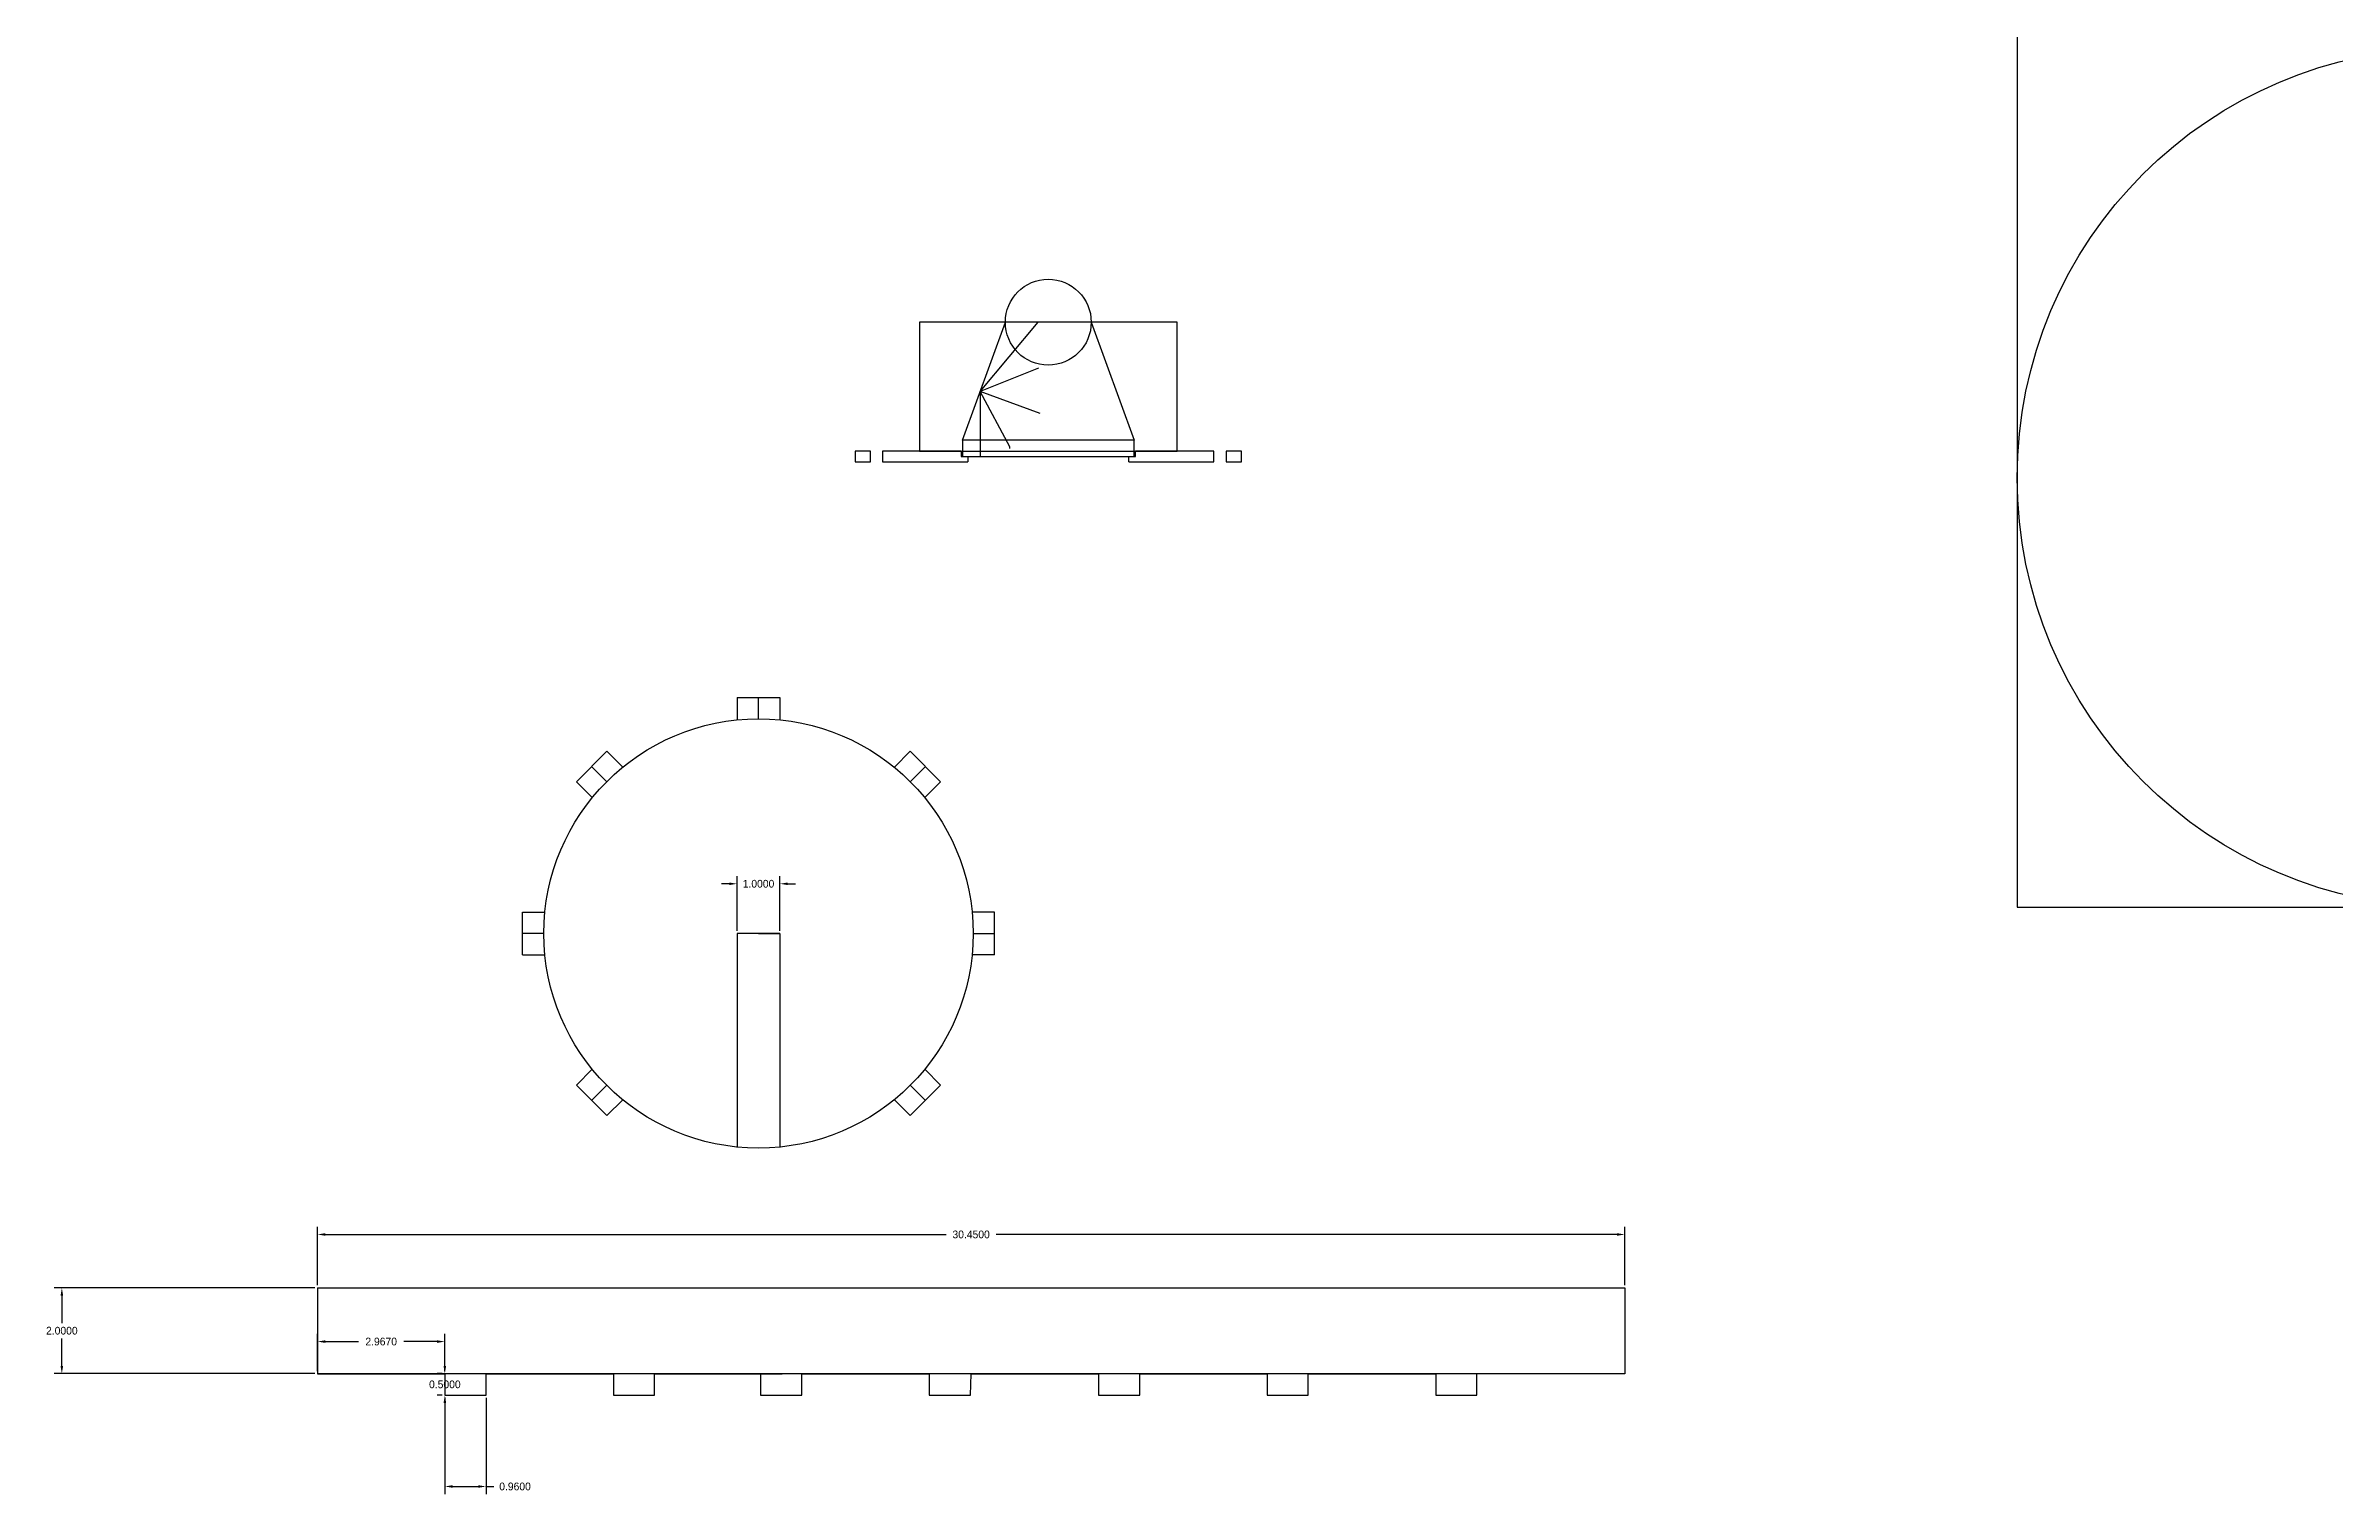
# Model space of a CAD drawing. Header units: inches. Extents: x -116 to 250, y -199 to 80.
# Drawn here: x 39.9 to 93.2, y -196.4 to -162.6 of the extents above; entities that cross this region are included whole.
import ezdxf

# ---------------------------------------------------------------- set-up
doc = ezdxf.new("R2010")
doc.units = ezdxf.units.IN
doc.header["$MEASUREMENT"] = 0
doc.dimstyles.get("Standard").update_dxf_attribs({"dimtxt": 0.18, "dimasz": 0.18, "dimexe": 0.18, "dimexo": 0.0625, "dimgap": 0.09, "dimtad": 0, "dimtih": 1, "dimtoh": 1, "dimdec": 4, "dimzin": 0, "dimdsep": 46, "dimtxsty": 'Standard', "dimcen": 0.09, "dimadec": 0, "dimazin": 0, "dimtfac": 1, "dimtdec": 4, "dimtofl": 0, "dimtmove": 0, "dimatfit": 3, "dimfxl": 1, "dimtolj": 1, "dimtzin": 0, "dimarcsym": 0})

# ---------------------------------------------------------------- blocks, each defined once
blk = doc.blocks.new('*D41')
at = {"color": 0, "lineweight": -2, "transparency": 16777216}
for p, q in [((55.818, -182.146), (55.638, -182.146)), ((55.998, -183.241), (55.998, -181.966)), ((56.998, -183.241), (56.998, -181.966)), ((57.178, -182.146), (57.358, -182.146))]:
    blk.add_line(p, q, dxfattribs=at)
at = {"color": 0, "transparency": 16777216}
for points in [[(55.818, -182.116), (55.818, -182.176), (55.998, -182.146)], [(57.178, -182.116), (57.178, -182.176), (56.998, -182.146)]]:
    blk.add_solid(points, dxfattribs=at)
at = {"layer": 'Defpoints', "color": 0, "transparency": 16777216}
for p in [(56.998, -182.146), (55.998, -183.303), (56.998, -183.303)]:
    blk.add_point(p, dxfattribs=at)
at = {"color": 0, "transparency": 16777216, "insert": (56.498, -182.146), "char_height": 0.18, "attachment_point": 5}
blk.add_mtext('\\A1;1.0000', dxfattribs=at)
blk = doc.blocks.new('*D53')
at = {"color": 0, "lineweight": -2, "transparency": 16777216}
for p, q in [((46.163, -191.556), (40.091, -191.556)), ((40.271, -191.736), (40.271, -192.376)), ((40.271, -193.376), (40.271, -192.736)), ((46.163, -193.556), (40.091, -193.556))]:
    blk.add_line(p, q, dxfattribs=at)
at = {"color": 0, "transparency": 16777216}
for points in [[(40.241, -191.736), (40.301, -191.736), (40.271, -191.556)], [(40.241, -193.376), (40.301, -193.376), (40.271, -193.556)]]:
    blk.add_solid(points, dxfattribs=at)
at = {"layer": 'Defpoints', "color": 0, "transparency": 16777216}
for p in [(46.225, -191.556), (40.271, -193.556), (46.225, -193.556)]:
    blk.add_point(p, dxfattribs=at)
at = {"color": 0, "transparency": 16777216, "insert": (40.271, -192.556), "char_height": 0.18, "attachment_point": 5}
blk.add_mtext('\\A1;2.0000', dxfattribs=at)
blk = doc.blocks.new('*D54')
at = {"color": 0, "lineweight": -2, "transparency": 16777216}
for p, q in [((46.225, -191.494), (46.225, -190.134)), ((76.675, -191.494), (76.675, -190.134)), ((46.405, -190.314), (60.865, -190.314)), ((76.495, -190.314), (62.035, -190.314))]:
    blk.add_line(p, q, dxfattribs=at)
at = {"color": 0, "transparency": 16777216}
for points in [[(46.405, -190.284), (46.405, -190.344), (46.225, -190.314)], [(76.495, -190.284), (76.495, -190.344), (76.675, -190.314)]]:
    blk.add_solid(points, dxfattribs=at)
at = {"layer": 'Defpoints', "color": 0, "transparency": 16777216}
for p in [(76.675, -190.314), (46.225, -191.556), (76.675, -191.556)]:
    blk.add_point(p, dxfattribs=at)
at = {"color": 0, "transparency": 16777216, "insert": (61.45, -190.314), "char_height": 0.18, "attachment_point": 5}
blk.add_mtext('\\A1;30.4500', dxfattribs=at)
blk = doc.blocks.new('*D55')
at = {"color": 0, "lineweight": -2, "transparency": 16777216}
for p, q in [((46.225, -193.494), (46.225, -192.629)), ((46.405, -192.809), (47.184, -192.809)), ((49.012, -192.809), (48.234, -192.809)), ((49.192, -193.494), (49.192, -192.629))]:
    blk.add_line(p, q, dxfattribs=at)
at = {"color": 0, "transparency": 16777216}
for points in [[(46.405, -192.779), (46.405, -192.839), (46.225, -192.809)], [(49.012, -192.779), (49.012, -192.839), (49.192, -192.809)]]:
    blk.add_solid(points, dxfattribs=at)
at = {"layer": 'Defpoints', "color": 0, "transparency": 16777216}
for p in [(49.192, -192.809), (46.225, -193.556), (49.192, -193.556)]:
    blk.add_point(p, dxfattribs=at)
at = {"color": 0, "transparency": 16777216, "insert": (47.709, -192.809), "char_height": 0.18, "attachment_point": 5}
blk.add_mtext('\\A1;2.9670', dxfattribs=at)
blk = doc.blocks.new('*D56')
at = {"color": 0, "lineweight": -2, "transparency": 16777216}
for p, q in [((49.192, -193.376), (49.192, -193.196)), ((49.13, -193.556), (49.012, -193.556)), ((49.13, -194.056), (49.012, -194.056)), ((49.192, -194.236), (49.192, -194.416))]:
    blk.add_line(p, q, dxfattribs=at)
at = {"color": 0, "transparency": 16777216}
for points in [[(49.162, -193.376), (49.222, -193.376), (49.192, -193.556)], [(49.162, -194.236), (49.222, -194.236), (49.192, -194.056)]]:
    blk.add_solid(points, dxfattribs=at)
at = {"layer": 'Defpoints', "color": 0, "transparency": 16777216}
for p in [(49.192, -193.556), (49.192, -194.056), (49.192, -194.056)]:
    blk.add_point(p, dxfattribs=at)
at = {"color": 0, "transparency": 16777216, "insert": (49.192, -193.806), "char_height": 0.18, "attachment_point": 5}
blk.add_mtext('\\A1;0.5000', dxfattribs=at)
blk = doc.blocks.new('*D57')
at = {"color": 0, "lineweight": -2, "transparency": 16777216}
for p, q in [((49.192, -194.119), (49.192, -196.364)), ((50.152, -194.119), (50.152, -196.364)), ((49.372, -196.184), (49.972, -196.184)), ((50.152, -196.184), (50.332, -196.184))]:
    blk.add_line(p, q, dxfattribs=at)
at = {"color": 0, "transparency": 16777216}
for points in [[(49.372, -196.154), (49.372, -196.214), (49.192, -196.184)], [(49.972, -196.154), (49.972, -196.214), (50.152, -196.184)]]:
    blk.add_solid(points, dxfattribs=at)
at = {"layer": 'Defpoints', "color": 0, "transparency": 16777216}
for p in [(49.192, -194.056), (50.152, -194.056), (50.152, -196.184)]:
    blk.add_point(p, dxfattribs=at)
at = {"color": 0, "transparency": 16777216, "insert": (50.827, -196.184), "char_height": 0.18, "attachment_point": 5}
blk.add_mtext('\\A1;0.9600', dxfattribs=at)

msp = doc.modelspace()

# ---------------------------------------------------------------- linework, layer by layer
for p, q in [((85.8145, -134.68699), (85.8145, -182.68699)), ((61.24707, -171.81577), (62.24707, -169.06577)), ((61.65937, -170.68195), (63.01389, -169.06577)), ((64.24707, -169.06577), (65.24707, -171.81577)), ((63.0167, -170.13971), (61.65937, -170.68195)), ((62.35136, -171.96941), (61.65937, -170.68195)), ((63.05933, -171.19103), (61.65937, -170.68195)), ((61.65937, -170.68195), (61.65937, -172.19077)), ((62.35136, -172.00648), (62.35136, -171.96941)), ((58.74707, -172.31577), (59.10657, -172.31577)), ((59.38757, -172.31577), (61.37207, -172.31577)), ((65.12207, -172.31577), (67.10657, -172.31577)), ((67.38757, -172.31577), (67.74707, -172.31577)), ((55.998, -177.80305), (56.998, -177.80305)), ((55.998, -177.80305), (55.998, -178.32812)), ((56.498, -178.30305), (56.498, -177.80305)), ((56.998, -177.80305), (56.998, -178.32812)), ((52.25536, -179.76752), (52.96247, -179.06041)), ((52.96247, -179.06041), (53.33374, -179.43169)), ((60.03353, -179.06041), (59.66226, -179.43169)), ((60.03353, -179.06041), (60.74064, -179.76752)), ((52.96247, -179.76752), (52.60891, -179.41397)), ((60.03353, -179.76752), (60.38709, -179.41397)), ((52.25536, -179.76752), (52.62663, -180.13879)), ((60.74064, -179.76752), (60.36936, -180.13879)), ((50.998, -183.80305), (50.998, -182.80305)), ((50.998, -182.80305), (51.52306, -182.80305)), ((61.998, -182.80305), (61.47294, -182.80305)), ((61.998, -183.80305), (61.998, -182.80305)), ((85.8145, -182.68699), (133.8145, -182.68699)), ((51.498, -183.30305), (50.998, -183.30305)), ((56.998, -183.30305), (55.998, -183.30305)), ((55.998, -183.30305), (55.998, -188.27799)), ((56.498, -183.30305), (56.998, -183.30305)), ((56.998, -183.30305), (56.998, -188.27799)), ((61.498, -183.30305), (61.998, -183.30305)), ((50.998, -183.80305), (51.52306, -183.80305)), ((61.998, -183.80305), (61.47294, -183.80305)), ((52.25536, -186.83859), (52.62663, -186.46731)), ((60.74064, -186.83859), (60.36936, -186.46731)), ((52.25536, -186.83859), (52.96247, -187.54569)), ((52.96247, -186.83859), (52.60891, -187.19214)), ((60.03353, -186.83859), (60.38709, -187.19214)), ((60.03353, -187.54569), (60.74064, -186.83859)), ((52.96247, -187.54569), (53.33374, -187.17442)), ((60.03353, -187.54569), (59.66226, -187.17442)), ((46.22505, -191.55643), (46.22505, -193.55643)), ((46.22505, -191.55643), (76.67505, -191.55643)), ((76.67505, -191.55643), (76.67505, -193.55643)), ((76.67505, -193.55643), (46.22505, -193.55643)), ((46.22505, -193.55643), (49.19205, -193.55643)), ((46.22505, -193.55643), (49.19205, -193.55643)), ((49.19205, -193.55643), (49.19205, -194.05643)), ((50.15205, -194.05643), (50.15205, -193.55643)), ((50.15205, -193.55643), (53.11905, -193.55643)), ((53.11905, -193.55643), (53.11905, -194.05643)), ((54.07905, -194.05643), (54.07905, -193.55643)), ((54.07905, -193.55643), (57.04605, -193.55643)), ((57.04605, -193.55643), (56.54605, -193.55643)), ((56.54605, -193.55643), (56.54605, -194.05643)), ((57.50605, -194.05643), (57.50605, -193.55643)), ((57.50605, -193.55643), (60.47305, -193.55643)), ((60.47305, -193.55643), (60.47305, -194.05643)), ((61.43305, -194.05643), (61.45005, -193.55643)), ((61.45005, -193.55643), (64.41705, -193.55643)), ((64.41705, -193.55643), (64.41705, -194.05643)), ((65.37705, -194.05643), (65.37705, -193.55643)), ((65.37705, -193.55643), (68.34405, -193.55643)), ((68.34405, -193.55643), (68.34405, -194.05643)), ((69.30405, -194.05643), (69.30405, -193.55643)), ((69.30405, -193.55643), (72.27105, -193.55643)), ((72.27105, -193.55643), (72.27105, -194.05643)), ((73.23105, -194.05643), (73.23105, -193.55643)), ((49.19205, -194.05643), (50.15205, -194.05643)), ((53.11905, -194.05643), (54.07905, -194.05643)), ((56.54605, -194.05643), (57.50605, -194.05643)), ((60.47305, -194.05643), (61.43305, -194.05643)), ((64.41705, -194.05643), (65.37705, -194.05643)), ((68.34405, -194.05643), (69.30405, -194.05643)), ((72.27105, -194.05643), (73.23105, -194.05643))]:
    msp.add_line(p, q)
for points in [[(60.24707, -172.06577), (66.24707, -172.06577), (66.24707, -169.06577), (60.24707, -169.06577)], [(61.24707, -172.19077), (65.24707, -172.19077), (65.24707, -171.81577), (61.24707, -171.81577)]]:
    msp.add_lwpolyline(points, close=True)
for points in [[(59.10657, -172.06577), (58.74707, -172.06577), (58.74707, -172.31577), (59.10657, -172.31577)], [(59.10657, -172.31577), (59.10657, -172.06577)], [(61.21582, -172.06577), (59.38757, -172.06577)], [(59.38757, -172.06577), (59.38757, -172.31577)], [(61.21582, -172.06577), (61.21582, -172.19077), (61.37207, -172.19077)], [(65.12207, -172.19077), (65.27832, -172.19077), (65.27832, -172.06577)], [(67.10657, -172.06577), (65.27832, -172.06577)], [(67.10657, -172.31577), (67.10657, -172.06577)], [(67.38757, -172.31577), (67.74707, -172.31577), (67.74707, -172.06577), (67.38757, -172.06577)], [(67.38757, -172.06577), (67.38757, -172.31577)], [(59.38757, -172.31577), (61.37207, -172.31577)], [(61.37207, -172.19077), (61.37207, -172.31577)], [(65.12207, -172.31577), (65.12207, -172.19077)], [(65.12207, -172.31577), (67.10657, -172.31577)]]:
    msp.add_lwpolyline(points)
for centre, radius in [((95.8145, -172.68699), 10), ((63.24707, -169.06577), 1), ((56.498, -183.30305), 5)]:
    msp.add_circle(centre, radius)

# ---------------------------------------------------------------- dimensions: what is measured, and where the dimension line sits
for base, p1, p2, picture, middle in [((56.998, -182.14582), (55.998, -183.30305), (56.998, -183.30305), '*D41', (56.498, -182.14582)), ((76.67505, -190.31353), (46.22505, -191.55643), (76.67505, -191.55643), '*D54', (61.45005, -190.31353)), ((49.19205, -192.80895), (46.22505, -193.55643), (49.19205, -193.55643), '*D55', (47.70855, -192.80895)), ((50.15205, -196.18416), (49.19205, -194.05643), (50.15205, -194.05643), '*D57', (50.82705, -196.18416))]:
    dim = msp.add_linear_dim(base=base, p1=p1, p2=p2, dimstyle='Standard')
    dim.commit()
    dim.dimension.update_dxf_attribs({"geometry": picture, "text_midpoint": middle})
for base, p1, p2, picture, middle in [((40.27129, -193.55643), (46.22505, -191.55643), (46.22505, -193.55643), '*D53', (40.27129, -192.55643)), ((49.19205, -194.05643), (49.19205, -193.55643), (49.19205, -194.05643), '*D56', (49.19205, -193.80643))]:
    dim = msp.add_linear_dim(base=base, p1=p1, p2=p2, angle=90, dimstyle='Standard')
    dim.commit()
    dim.dimension.update_dxf_attribs({"geometry": picture, "text_midpoint": middle})

doc.saveas('drawing.dxf')
